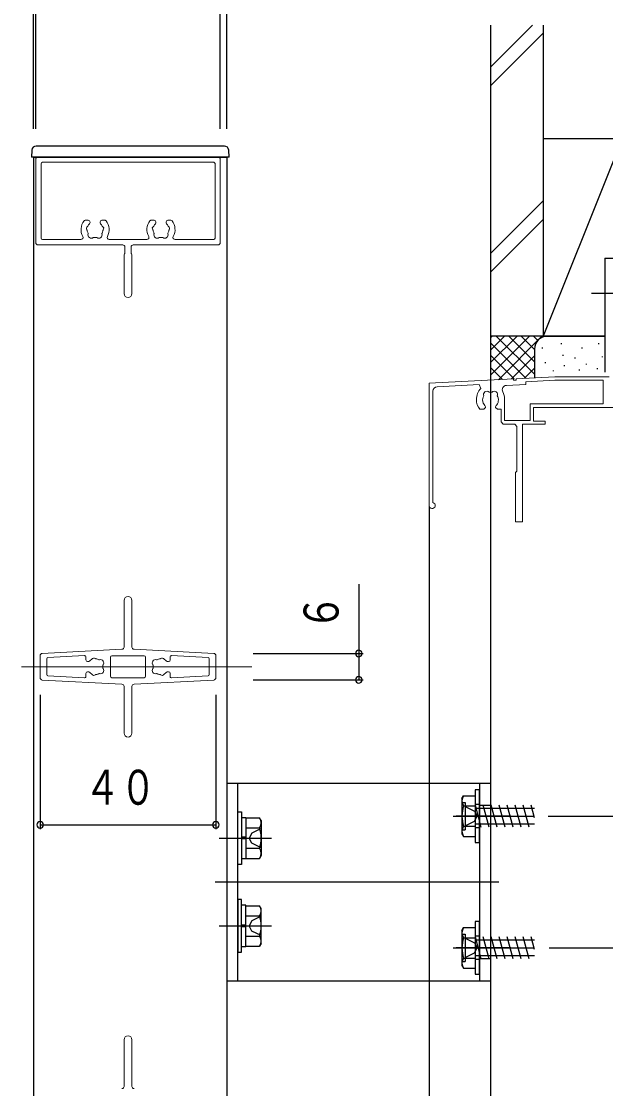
# Model space of a CAD drawing. Units: millimetres, scale not verified. Extents: x -693 to 693, y -1120 to 1122.
# Drawn here: x -372.6 to -239.6, y 630 to 872.9 of the extents above; entities that cross this region are included whole.
import ezdxf
from ezdxf.enums import TextEntityAlignment as Align

# ---------------------------------------------------------------- set-up
doc = ezdxf.new("R2010")
doc.units = ezdxf.units.MM
doc.header["$LTSCALE"] = 4
doc.layers.add('0-2_YKK_11', color=7, linetype='Continuous', lineweight=18)
for name, color, linetype in [('0-3_YKK_12', 2, 'Continuous'), ('0-4_YKK_13', 4, 'Continuous'), ('0-6_YKK_D', 6, 'Continuous'), ('0-8_YSS_K', 3, 'Continuous')]:
    doc.layers.add(name, color=color, linetype=linetype)
doc.styles.add('ＭＳ ゴシック', font='')
doc.styles.get('ＭＳ ゴシック').set_extended_font_data('MS Gothic')

msp = doc.modelspace()

# ---------------------------------------------------------------- linework, layer by layer
at = {"layer": '0-2_YKK_11'}
for p, q in [((-369.342, 841.493), (-369.342, 822.493)), ((-368.842, 841.993), (-327.842, 841.993)), ((-368.142, 840.493), (-368.142, 823.493)), ((-328.842, 840.793), (-367.842, 840.793)), ((-328.542, 840.493), (-328.542, 823.493)), ((-327.342, 822.493), (-327.342, 841.493)), ((-358.115, 827.593), (-357.392, 827.593)), ((-356.992, 827.193), (-356.992, 827.054)), ((-354.692, 827.193), (-354.692, 827.054)), ((-354.292, 827.593), (-353.568, 827.593)), ((-343.115, 827.593), (-342.392, 827.593)), ((-341.992, 827.193), (-341.992, 827.054)), ((-339.692, 827.193), (-339.692, 827.054)), ((-339.292, 827.593), (-338.568, 827.593)), ((-349.542, 821.993), (-368.842, 821.993)), ((-359.074, 823.193), (-367.842, 823.193)), ((-352.609, 823.193), (-344.074, 823.193)), ((-349.042, 821.493), (-349.042, 820.158)), ((-347.642, 821.493), (-347.642, 820.158)), ((-327.842, 821.993), (-347.142, 821.993)), ((-337.609, 823.193), (-328.842, 823.193)), ((-349.242, 810.893), (-349.242, 819.71)), ((-347.442, 819.71), (-347.442, 810.893)), ((-349.242, 730.468), (-349.242, 741.093)), ((-347.442, 741.093), (-347.442, 730.468)), ((-367.868, 729.018), (-349.715, 729.968)), ((-346.968, 729.968), (-328.815, 729.018)), ((-368.342, 728.519), (-368.342, 723.468)), ((-366.842, 727.786), (-366.842, 724.201)), ((-366.557, 728.085), (-358.257, 728.52)), ((-357.942, 727.543), (-357.942, 728.22)), ((-357.542, 727.143), (-357.403, 727.143)), ((-352.342, 728.193), (-352.342, 723.793)), ((-344.642, 728.493), (-352.042, 728.493)), ((-344.342, 728.193), (-344.342, 723.793)), ((-339.142, 727.143), (-339.28, 727.143)), ((-338.742, 727.543), (-338.742, 728.22)), ((-338.426, 728.52), (-330.126, 728.085)), ((-329.842, 727.786), (-329.842, 724.201)), ((-328.342, 723.468), (-328.342, 728.519)), ((-320.139, 725.993), (-372.619, 725.993)), ((-358.257, 723.467), (-366.557, 723.901)), ((-357.942, 723.766), (-357.942, 724.443)), ((-357.542, 724.843), (-357.403, 724.843)), ((-339.142, 724.843), (-339.28, 724.843)), ((-338.742, 723.766), (-338.742, 724.443)), ((-330.126, 723.901), (-338.426, 723.467)), ((-349.715, 722.018), (-367.868, 722.968)), ((-352.042, 723.493), (-344.642, 723.493)), ((-349.242, 710.893), (-349.242, 721.519)), ((-347.442, 721.519), (-347.442, 710.893)), ((-328.815, 722.968), (-346.968, 722.018)), ((-349.242, 630.468), (-349.242, 641.093)), ((-347.442, 641.093), (-347.442, 630.468))]:
    msp.add_line(p, q, dxfattribs=at)
at = {"layer": '0-2_YKK_11', "color": 9}
for p, q in [((-251.22, 791.993), (-260.042, 791.531)), ((-238.842, 791.993), (-251.22, 791.993)), ((-260.641, 791.499), (-279.842, 790.493)), ((-279.842, 790.493), (-279.842, 762.693)), ((-277.994, 789.689), (-268.427, 790.19)), ((-268.427, 790.19), (-268.043, 789.341)), ((-257.842, 790.244), (-262.226, 790.015)), ((-260.625, 791.2), (-260.641, 791.499)), ((-260.026, 791.231), (-260.625, 791.2)), ((-260.042, 791.531), (-260.026, 791.231)), ((-251.199, 791.193), (-257.842, 790.845)), ((-257.842, 790.845), (-257.842, 790.244)), ((-240.242, 791.193), (-251.199, 791.193)), ((-240.242, 785.793), (-240.242, 791.193)), ((-278.942, 763.364), (-278.942, 788.69)), ((-268.256, 784.593), (-267.392, 784.593)), ((-267.545, 785.987), (-267.614, 786.382)), ((-267.456, 785.897), (-267.545, 785.987)), ((-267.392, 784.593), (-266.992, 784.993)), ((-266.992, 785.132), (-267.11, 785.416)), ((-266.992, 784.993), (-266.992, 785.132)), ((-264.573, 785.416), (-264.692, 785.132)), ((-264.692, 785.132), (-264.692, 784.993)), ((-264.692, 784.993), (-264.292, 784.593)), ((-264.292, 784.593), (-263.442, 784.593)), ((-263.999, 786.775), (-264.069, 786.379)), ((-264.052, 786.89), (-263.999, 786.775)), ((-263.442, 784.593), (-263.442, 781.693)), ((-262.642, 786.893), (-262.642, 781.993)), ((-256.842, 785.793), (-240.242, 785.793)), ((-256.842, 781.993), (-256.842, 785.793)), ((-256.042, 784.993), (-227.642, 784.993)), ((-256.042, 781.893), (-256.042, 784.993)), ((-263.442, 781.693), (-262.942, 781.193)), ((-262.942, 781.193), (-260.342, 781.193)), ((-262.642, 781.993), (-256.842, 781.993)), ((-260.342, 781.193), (-259.842, 780.693)), ((-259.842, 780.693), (-259.842, 770.493)), ((-258.542, 781.193), (-253.442, 781.193)), ((-258.542, 758.993), (-258.542, 781.193)), ((-253.442, 781.893), (-256.042, 781.893)), ((-253.442, 781.193), (-253.442, 781.893)), ((-259.842, 770.493), (-260.142, 770.193)), ((-260.142, 770.193), (-260.142, 758.993)), ((-260.142, 758.993), (-258.542, 758.993))]:
    msp.add_line(p, q, dxfattribs=at)
at = {"layer": '0-2_YKK_11'}
for centre, radius, start, end in [((-368.842, 841.493), 0.5, 90, 180), ((-367.842, 840.493), 0.3, 90, 180), ((-328.842, 840.493), 0.3, 360, 90), ((-327.842, 841.493), 0.5, 360, 90), ((-355.842, 825.493), 3.2, 141.63349, 209.10991), ((-358.115, 827.293), 0.3, 90, 141.63349), ((-357.319, 825.754), 0.5, 116.8699, 223.1301), ((-357.635, 826.378), 0.2, 296.8699, 333.7398), ((-355.842, 825.493), 1.8, 134.79283, 153.7398), ((-357.392, 827.193), 0.4, 0, 90), ((-357.392, 827.054), 0.4, 314.79283, 0), ((-354.292, 827.193), 0.4, 90, 180), ((-354.292, 827.054), 0.4, 180, 225.20717), ((-355.842, 825.493), 1.8, 26.2602, 45.20717), ((-354.048, 826.378), 0.2, 206.2602, 243.1301), ((-354.364, 825.754), 0.5, 316.8699, 63.1301), ((-353.568, 827.293), 0.3, 38.36651, 90), ((-355.842, 825.493), 3.2, 330.89009, 38.36651), ((-340.842, 825.493), 3.2, 141.63349, 209.10991), ((-343.115, 827.293), 0.3, 90, 141.63349), ((-342.319, 825.754), 0.5, 116.8699, 223.1301), ((-342.635, 826.378), 0.2, 296.8699, 333.7398), ((-340.842, 825.493), 1.8, 134.79283, 153.7398), ((-342.392, 827.193), 0.4, 0, 90), ((-342.392, 827.054), 0.4, 314.79283, 0), ((-339.292, 827.193), 0.4, 90, 180), ((-339.292, 827.054), 0.4, 180, 225.20717), ((-340.842, 825.493), 1.8, 26.2602, 45.20717), ((-339.048, 826.378), 0.2, 206.2602, 243.1301), ((-339.364, 825.754), 0.5, 316.8699, 63.1301), ((-338.568, 827.293), 0.3, 38.36651, 90), ((-340.842, 825.493), 3.2, 330.89009, 38.36651), ((-367.842, 823.493), 0.3, 180, 270), ((-359.074, 823.693), 0.5, 270, 29.10991), ((-357.83, 825.275), 0.2, 6.2602, 43.1301), ((-355.842, 825.493), 1.8, 186.2602, 208.03074), ((-356.702, 824.264), 0.75, 162.29961, 307.70039), ((-357.607, 824.553), 0.2, 342.29961, 28.03074), ((-356.121, 823.513), 0.2, 81.96926, 127.70039), ((-355.842, 825.493), 1.8, 261.96926, 278.03074), ((-355.562, 823.513), 0.2, 52.29961, 98.03074), ((-354.981, 824.264), 0.75, 232.29961, 17.70039), ((-354.076, 824.553), 0.2, 151.96926, 197.70039), ((-355.842, 825.493), 1.8, 331.96926, 353.7398), ((-353.853, 825.275), 0.2, 136.8699, 173.7398), ((-352.609, 823.693), 0.5, 150.89009, 270), ((-344.074, 823.693), 0.5, 270, 29.10991), ((-342.83, 825.275), 0.2, 6.2602, 43.1301), ((-340.842, 825.493), 1.8, 186.2602, 208.03074), ((-341.702, 824.264), 0.75, 162.29961, 307.70039), ((-342.607, 824.553), 0.2, 342.29961, 28.03074), ((-341.121, 823.513), 0.2, 81.96926, 127.70039), ((-340.842, 825.493), 1.8, 261.96926, 278.03074), ((-340.562, 823.513), 0.2, 52.29961, 98.03074), ((-339.981, 824.264), 0.75, 232.29961, 17.70039), ((-339.076, 824.553), 0.2, 151.96926, 197.70039), ((-340.842, 825.493), 1.8, 331.96926, 353.7398), ((-338.853, 825.275), 0.2, 136.8699, 173.7398), ((-337.609, 823.693), 0.5, 150.89009, 270), ((-328.842, 823.493), 0.3, 270, 360), ((-368.842, 822.493), 0.5, 180, 270), ((-349.542, 821.493), 0.5, 360, 90), ((-347.142, 821.493), 0.5, 90, 180), ((-327.842, 822.493), 0.5, 270, 360), ((-348.942, 819.71), 0.3, 131.81012, 180), ((-349.342, 820.158), 0.3, 311.81012, 360), ((-347.342, 820.158), 0.3, 180, 228.18988), ((-347.742, 819.71), 0.3, 360, 48.18988), ((-348.342, 810.893), 0.9, 180, 0), ((-348.342, 741.093), 0.9, 0, 180), ((-367.842, 728.519), 0.5, 92.99704, 180), ((-349.742, 730.468), 0.5, 272.99704, 360), ((-346.942, 730.468), 0.5, 180, 267.00296), ((-328.842, 728.519), 0.5, 360, 87.00296), ((-366.542, 727.786), 0.3, 92.99704, 180), ((-358.242, 728.22), 0.3, 360, 92.99704), ((-357.542, 727.543), 0.4, 180, 270), ((-357.403, 727.543), 0.4, 270, 315.20717), ((-355.842, 725.993), 1.8, 116.2602, 135.20717), ((-356.726, 727.787), 0.2, 296.2602, 333.1301), ((-356.102, 727.47), 0.5, 46.8699, 153.1301), ((-355.623, 727.981), 0.2, 226.8699, 263.7398), ((-355.842, 725.993), 1.8, 61.96926, 83.7398), ((-354.902, 727.759), 0.2, 241.96926, 287.70039), ((-354.613, 726.853), 0.75, 322.29961, 107.70039), ((-353.861, 726.273), 0.2, 142.29961, 188.03074), ((-352.042, 728.193), 0.3, 90, 180), ((-344.642, 728.193), 0.3, 360, 90), ((-342.07, 726.853), 0.75, 72.29961, 217.70039), ((-342.822, 726.273), 0.2, 351.96926, 37.70039), ((-341.781, 727.759), 0.2, 252.29961, 298.03074), ((-340.842, 725.993), 1.8, 96.2602, 118.03074), ((-341.06, 727.981), 0.2, 276.2602, 313.1301), ((-340.581, 727.47), 0.5, 26.8699, 133.1301), ((-339.957, 727.787), 0.2, 206.8699, 243.7398), ((-340.842, 725.993), 1.8, 44.79283, 63.7398), ((-339.28, 727.543), 0.4, 224.79283, 270), ((-339.142, 727.543), 0.4, 270, 360), ((-338.442, 728.22), 0.3, 87.00296, 180), ((-330.142, 727.786), 0.3, 360, 87.00296), ((-366.542, 724.201), 0.3, 180, 267.00296), ((-357.542, 724.443), 0.4, 90, 180), ((-357.403, 724.443), 0.4, 44.79283, 90), ((-355.842, 725.993), 1.8, 224.79283, 243.7398), ((-356.726, 724.2), 0.2, 26.8699, 63.7398), ((-356.102, 724.516), 0.5, 206.8699, 313.1301), ((-355.623, 724.005), 0.2, 96.2602, 133.1301), ((-355.842, 725.993), 1.8, 276.2602, 298.03074), ((-354.902, 724.228), 0.2, 72.29961, 118.03074), ((-354.613, 725.133), 0.75, 252.29961, 37.70039), ((-353.861, 725.714), 0.2, 171.96926, 217.70039), ((-355.842, 725.993), 1.8, 351.96926, 8.03074), ((-342.07, 725.133), 0.75, 142.29961, 287.70039), ((-342.822, 725.714), 0.2, 322.29961, 8.03074), ((-340.842, 725.993), 1.8, 171.96926, 188.03074), ((-341.781, 724.228), 0.2, 61.96926, 107.70039), ((-340.842, 725.993), 1.8, 241.96926, 263.7398), ((-341.06, 724.005), 0.2, 46.8699, 83.7398), ((-340.581, 724.516), 0.5, 226.8699, 333.1301), ((-339.957, 724.2), 0.2, 116.2602, 153.1301), ((-340.842, 725.993), 1.8, 296.2602, 315.20717), ((-339.28, 724.443), 0.4, 90, 135.20717), ((-339.142, 724.443), 0.4, 360, 90), ((-330.142, 724.201), 0.3, 272.99704, 360), ((-367.842, 723.468), 0.5, 180, 267.00296), ((-358.242, 723.766), 0.3, 267.00296, 0), ((-352.042, 723.793), 0.3, 180, 270), ((-349.742, 721.519), 0.5, 0, 87.00296), ((-346.942, 721.519), 0.5, 92.99704, 180), ((-344.642, 723.793), 0.3, 270, 360), ((-338.442, 723.766), 0.3, 180, 272.99704), ((-328.842, 723.468), 0.5, 272.99704, 0), ((-348.342, 710.893), 0.9, 180, 0), ((-348.342, 641.093), 0.9, 0, 180), ((-349.742, 630.468), 0.5, 272.99704, 360), ((-346.942, 630.468), 0.5, 180, 267.00296)]:
    msp.add_arc(centre, radius, start, end, dxfattribs=at)
at = {"layer": '0-2_YKK_11', "color": 9}
for centre, radius, start, end in [((-277.942, 788.69), 1, 93, 180), ((-262.174, 789.016), 1, 93, 208.1446), ((-265.542, 786.893), 3.5, 135.61942, 181.67392), ((-265.842, 786.693), 1.8, 149.14681, 189.96049), ((-266.702, 787.922), 0.75, 45.9528, 204.04732), ((-265.842, 786.693), 1.8, 79.14679, 100.85328), ((-264.981, 787.922), 0.75, 335.95258, 134.0473), ((-265.842, 786.693), 1.8, 6.25999, 30.85311), ((-266.142, 786.893), 3.5, 360, 28.1446), ((-265.842, 786.693), 3.2, 178.24933, 221.01446), ((-265.842, 786.693), 1.8, 206.26016, 225.20727), ((-265.842, 786.693), 1.8, 314.79308, 349.95952), ((-279.142, 762.693), 0.7, 180, 73.39845)]:
    msp.add_arc(centre, radius, start, end, dxfattribs=at)
at = {"layer": '0-3_YKK_12'}
for p, q in [((-369.842, 841.993), (-369.842, 383.493)), ((-369.842, 841.993), (-325.842, 841.993)), ((-325.842, 841.993), (-325.842, 383.493)), ((-279.842, 762.32), (-279.842, 382.733))]:
    msp.add_line(p, q, dxfattribs=at)
at = {"layer": '0-4_YKK_13'}
for p, q in [((-370.26, 843.545), (-370.342, 841.993)), ((-326.422, 844.493), (-369.262, 844.493)), ((-325.342, 841.993), (-325.423, 843.545)), ((-369.343, 841.993), (-370.342, 841.993)), ((-326.34, 841.993), (-369.343, 841.993)), ((-325.342, 841.993), (-326.34, 841.993)), ((-242.842, 810.993), (-207.842, 810.993)), ((-325.842, 699.493), (-265.842, 699.493)), ((-325.842, 699.493), (-325.842, 654.493)), ((-323.342, 654.493), (-323.342, 699.493)), ((-269.342, 697.993), (-269.342, 685.993)), ((-268.342, 697.993), (-269.342, 697.993)), ((-268.342, 699.493), (-268.342, 654.493)), ((-268.342, 685.993), (-268.342, 697.993)), ((-265.842, 699.493), (-265.842, 654.493)), ((-272.342, 695.993), (-271.984, 696.612)), ((-272.342, 695.993), (-272.342, 687.993)), ((-272.342, 695.093), (-271.652, 695.093)), ((-271.984, 696.612), (-269.342, 696.612)), ((-271.652, 695.093), (-271.652, 688.893)), ((-269.342, 696.612), (-269.342, 687.374)), ((-323.342, 680.993), (-323.342, 692.993)), ((-323.342, 692.993), (-322.542, 692.993)), ((-322.542, 692.993), (-322.542, 680.993)), ((-271.984, 694.303), (-269.342, 694.303)), ((-271.652, 694.193), (-269.499, 693.143)), ((-269.499, 693.143), (-268.887, 691.993)), ((-268.342, 694.643), (-269.342, 694.643)), ((-255.842, 693.743), (-269.342, 693.743)), ((-269.342, 693.743), (-269.342, 690.243)), ((-267.953, 689.493), (-269.293, 694.493)), ((-268.342, 694.493), (-265.842, 694.493)), ((-266.141, 689.493), (-267.481, 694.493)), ((-264.329, 689.493), (-265.669, 694.493)), ((-262.518, 689.493), (-263.857, 694.493)), ((-260.706, 689.493), (-262.046, 694.493)), ((-258.894, 689.493), (-260.234, 694.493)), ((-257.082, 689.493), (-258.422, 694.493)), ((-255.842, 691.624), (-256.61, 694.493)), ((-322.542, 691.693), (-321.542, 691.693)), ((-322.542, 691.693), (-322.542, 687.193)), ((-321.542, 691.693), (-321.542, 687.193)), ((-321.542, 691.612), (-318.399, 691.612)), ((-321.542, 691.612), (-321.542, 682.374)), ((-318.042, 690.993), (-318.399, 691.612)), ((-318.042, 690.993), (-318.042, 682.993)), ((-274.342, 691.993), (-255.842, 691.993)), ((-261.199, 691.993), (-273.699, 691.993)), ((-271.652, 689.793), (-269.499, 690.843)), ((-269.499, 690.843), (-268.887, 691.993)), ((-269.342, 690.243), (-255.842, 690.243)), ((-321.542, 689.493), (-321.542, 684.493)), ((-321.542, 689.303), (-318.399, 689.303)), ((-320.194, 688.143), (-320.806, 686.993)), ((-318.042, 689.193), (-320.194, 688.143)), ((-272.342, 688.893), (-271.652, 688.893)), ((-272.342, 687.993), (-271.984, 687.374)), ((-271.984, 689.684), (-269.342, 689.684)), ((-268.342, 689.343), (-269.342, 689.343)), ((-327.616, 686.993), (-315.687, 686.993)), ((-321.573, 687.193), (-322.542, 687.193)), ((-322.542, 686.793), (-322.542, 682.293)), ((-321.542, 686.793), (-322.542, 686.793)), ((-321.542, 686.793), (-321.542, 682.293)), ((-320.194, 685.843), (-320.806, 686.993)), ((-318.042, 684.793), (-320.194, 685.843)), ((-271.984, 687.374), (-269.342, 687.374)), ((-269.342, 685.993), (-268.342, 685.993)), ((-321.542, 684.684), (-318.399, 684.684)), ((-318.042, 682.993), (-318.399, 682.374)), ((-322.542, 680.993), (-323.342, 680.993)), ((-321.542, 682.293), (-322.542, 682.293)), ((-321.542, 682.374), (-318.399, 682.374)), ((-263.983, 676.993), (-328.538, 676.993)), ((-322.542, 660.993), (-322.542, 672.993)), ((-321.542, 671.693), (-322.542, 671.693)), ((-322.542, 667.193), (-322.542, 671.693)), ((-321.542, 667.193), (-321.542, 671.693)), ((-321.542, 671.612), (-318.399, 671.612)), ((-321.542, 662.374), (-321.542, 671.612)), ((-318.042, 670.993), (-318.399, 671.612)), ((-318.042, 662.993), (-318.042, 670.993)), ((-321.542, 664.493), (-321.542, 669.493)), ((-321.542, 669.303), (-318.399, 669.303)), ((-320.194, 668.143), (-320.806, 666.993)), ((-318.042, 669.193), (-320.194, 668.143)), ((-269.342, 667.993), (-269.342, 655.993)), ((-268.342, 667.993), (-269.342, 667.993)), ((-268.342, 655.993), (-268.342, 667.993)), ((-327.616, 666.993), (-315.687, 666.993)), ((-321.542, 667.193), (-322.542, 667.193)), ((-322.542, 662.293), (-322.542, 666.793)), ((-321.573, 666.793), (-322.542, 666.793)), ((-321.542, 662.293), (-321.542, 666.793)), ((-320.194, 665.843), (-320.806, 666.993)), ((-318.042, 664.793), (-320.194, 665.843)), ((-272.342, 665.993), (-271.984, 666.612)), ((-272.342, 665.993), (-272.342, 657.993)), ((-271.984, 666.612), (-269.342, 666.612)), ((-269.342, 666.612), (-269.342, 657.374)), ((-321.542, 664.684), (-318.399, 664.684)), ((-272.342, 665.093), (-271.652, 665.093)), ((-271.984, 664.303), (-269.342, 664.303)), ((-271.652, 665.093), (-271.652, 658.893)), ((-271.652, 664.193), (-269.499, 663.143)), ((-269.499, 663.143), (-268.887, 661.993)), ((-268.342, 664.643), (-269.342, 664.643)), ((-255.842, 663.743), (-269.342, 663.743)), ((-269.342, 663.743), (-269.342, 660.243)), ((-267.953, 659.493), (-269.293, 664.493)), ((-266.141, 659.493), (-267.481, 664.493)), ((-264.329, 659.493), (-265.669, 664.493)), ((-262.518, 659.493), (-263.857, 664.493)), ((-260.706, 659.493), (-262.046, 664.493)), ((-258.894, 659.493), (-260.234, 664.493)), ((-257.082, 659.493), (-258.422, 664.493)), ((-255.842, 661.624), (-256.61, 664.493)), ((-323.342, 660.993), (-322.542, 660.993)), ((-322.542, 662.293), (-321.542, 662.293)), ((-321.542, 662.374), (-318.399, 662.374)), ((-318.042, 662.993), (-318.399, 662.374)), ((-274.342, 661.993), (-255.842, 661.993)), ((-261.199, 661.993), (-273.699, 661.993)), ((-271.652, 659.793), (-269.499, 660.843)), ((-269.499, 660.843), (-268.887, 661.993)), ((-272.342, 658.893), (-271.652, 658.893)), ((-271.984, 659.684), (-269.342, 659.684)), ((-269.342, 660.243), (-255.842, 660.243)), ((-268.342, 659.343), (-269.342, 659.343)), ((-265.842, 659.493), (-268.342, 659.493)), ((-272.342, 657.993), (-271.984, 657.374)), ((-271.984, 657.374), (-269.342, 657.374)), ((-269.342, 655.993), (-268.342, 655.993)), ((-325.842, 654.493), (-265.842, 654.493))]:
    msp.add_line(p, q, dxfattribs=at)
msp.add_lwpolyline([(-322.542, 672.993), (-323.342, 672.993), (-323.342, 660.993)], dxfattribs=at)
for centre, radius, start, end in [((-369.262, 843.493), 1, 90, 177.00011), ((-326.422, 843.493), 1, 2.99989, 90), ((-270.297, 695.457), 2.045, 145.61575, 214.38425), ((-264.699, 691.993), 7.643, 162.41205, 197.58795), ((-320.086, 690.457), 2.045, 325.61575, 34.38425), ((-325.684, 686.993), 7.643, 342.41205, 17.58795), ((-270.297, 688.529), 2.045, 145.61575, 214.38425), ((-320.086, 683.529), 2.045, 325.61575, 34.38425), ((-320.086, 670.457), 2.045, 325.61575, 34.38425), ((-325.684, 666.993), 7.643, 342.41205, 17.58795), ((-270.297, 665.457), 2.045, 145.61575, 214.38425), ((-320.086, 663.529), 2.045, 325.61575, 34.38425), ((-264.699, 661.993), 7.643, 162.41205, 197.58795), ((-270.297, 658.529), 2.045, 145.61575, 214.38425)]:
    msp.add_arc(centre, radius, start, end, dxfattribs=at)
at = {"layer": '0-6_YKK_D'}
for p, q in [((-369.842, 848.425), (-369.842, 905.493)), ((-325.842, 848.425), (-325.842, 905.493)), ((-369.342, 848.425), (-369.342, 875.493)), ((-327.342, 848.425), (-327.342, 875.493)), ((-295.842, 744.793), (-295.842, 722.993)), ((-319.842, 728.993), (-294.842, 728.993)), ((-319.842, 722.993), (-294.842, 722.993)), ((-368.342, 719.569), (-368.342, 688.993)), ((-328.342, 719.569), (-328.342, 688.993)), ((-368.342, 689.993), (-328.342, 689.993)), ((-252.715, 691.993), (-225.49, 691.993)), ((-252.475, 661.993), (-225.49, 661.993))]:
    msp.add_line(p, q, dxfattribs=at)
for centre, start, end in [((-295.842, 728.993), 0, 180), ((-295.842, 728.993), 180, 0), ((-295.842, 722.993), 0, 180), ((-295.842, 722.993), 180, 0), ((-368.342, 689.993), 0, 180), ((-368.342, 689.993), 180, 0), ((-328.342, 689.993), 0, 180), ((-328.342, 689.993), 180, 0)]:
    msp.add_arc(centre, 0.75, start, end, dxfattribs=at)
at = {"layer": '0-8_YSS_K', "color": 7}
for p, q in [((-265.842, 871.993), (-265.842, 801.227)), ((-253.842, 871.993), (-253.842, 801.227)), ((-239.842, 818.993), (-237.842, 818.993)), ((-239.842, 818.993), (-239.842, 792.993)), ((-253.842, 801.227), (-265.842, 801.227))]:
    msp.add_line(p, q, dxfattribs=at)
at = {"layer": '0-8_YSS_K'}
for p, q in [((-265.842, 862.438), (-256.287, 871.993)), ((-265.842, 858.195), (-253.842, 870.195)), ((-253.842, 846.227), (-237.842, 846.227)), ((-253.842, 846.227), (-253.842, 801.227)), ((-237.842, 841.227), (-253.842, 801.227)), ((-253.842, 832.012), (-265.842, 820.012)), ((-265.842, 815.769), (-253.842, 827.769)), ((-265.842, 801.227), (-265.842, 394.166)), ((-265.842, 792.369), (-256.984, 801.227)), ((-252.842, 801.227), (-265.842, 801.227)), ((-265.842, 795.198), (-259.812, 801.227)), ((-265.842, 801.227), (-265.842, 791.227)), ((-265.842, 800.854), (-265.469, 801.227)), ((-265.842, 798.026), (-262.641, 801.227)), ((-265.842, 799.712), (-257.779, 791.649)), ((-264.528, 801.227), (-255.842, 792.541)), ((-264.062, 791.32), (-254.155, 801.227)), ((-261.699, 801.227), (-255.842, 795.369)), ((-258.871, 801.227), (-255.842, 798.198)), ((-256.043, 801.227), (-255.061, 800.245)), ((-253.842, 801.227), (-239.842, 801.227)), ((-253.214, 801.227), (-253.193, 801.206)), ((-239.842, 801.227), (-252.842, 801.227)), ((-249.674, 799.423), (-249.674, 799.623)), ((-241.159, 799.423), (-241.159, 799.623)), ((-265.842, 796.884), (-260.466, 791.509)), ((-261.077, 791.477), (-255.842, 796.712)), ((-255.842, 798.227), (-255.842, 791.751)), ((-254.014, 798.422), (-254.014, 798.622)), ((-249.34, 796.753), (-249.34, 796.953)), ((-245.001, 798.422), (-245.001, 798.622)), ((-253.346, 795.084), (-253.346, 795.284)), ((-249.007, 794.416), (-249.007, 794.616)), ((-246.547, 796.15), (-246.547, 796.35)), ((-244, 794.75), (-244, 794.95)), ((-240.328, 796.419), (-240.328, 796.619)), ((-265.842, 794.055), (-263.154, 791.368)), ((-258.092, 791.633), (-255.824, 793.901)), ((-251.516, 793.228), (-251.516, 793.428)), ((-245.586, 793.443), (-245.586, 793.643)), ((-241.493, 793.747), (-241.493, 793.947))]:
    msp.add_line(p, q, dxfattribs=at)
msp.add_arc((-252.842, 798.227), 3, 90, 180, dxfattribs=at)

# ---------------------------------------------------------------- texts
at = {"layer": '0-6_YKK_D', "style": 'ＭＳ ゴシック', "width": 0.75}
msp.add_text('６', height=7.962, rotation=90, dxfattribs=at).set_placement((-298.042, 734.266), align=Align.BOTTOM_LEFT)
msp.add_text('４０', height=7.962, dxfattribs=at).set_placement((-358.268, 692.193), align=Align.BOTTOM_LEFT)

doc.saveas('drawing.dxf')
